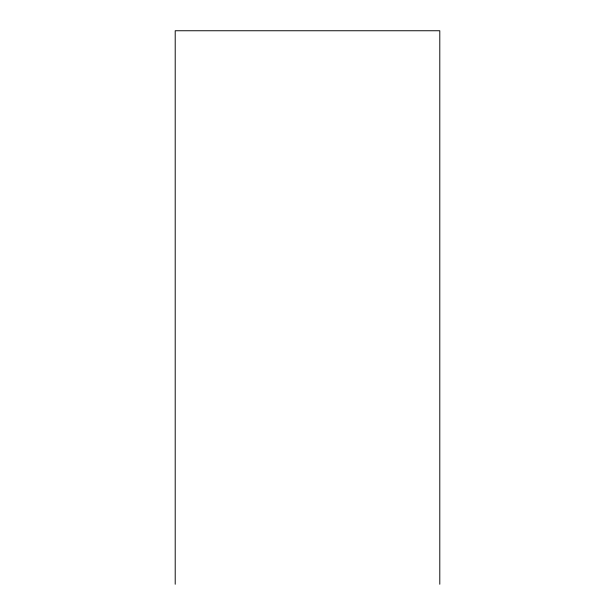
<?xml version="1.0" encoding="UTF-8"?>
<svg xmlns="http://www.w3.org/2000/svg" width="615" height="615" viewBox="0 0 615 615"><rect width="100%" height="100%" fill="white"/><g stroke="black" fill="none" stroke-linecap="round" stroke-linejoin="round"><path stroke-width="0.92" d="M439.794 584.25L439.794 30.75L175.206 30.75L175.206 584.25"/></g></svg>
